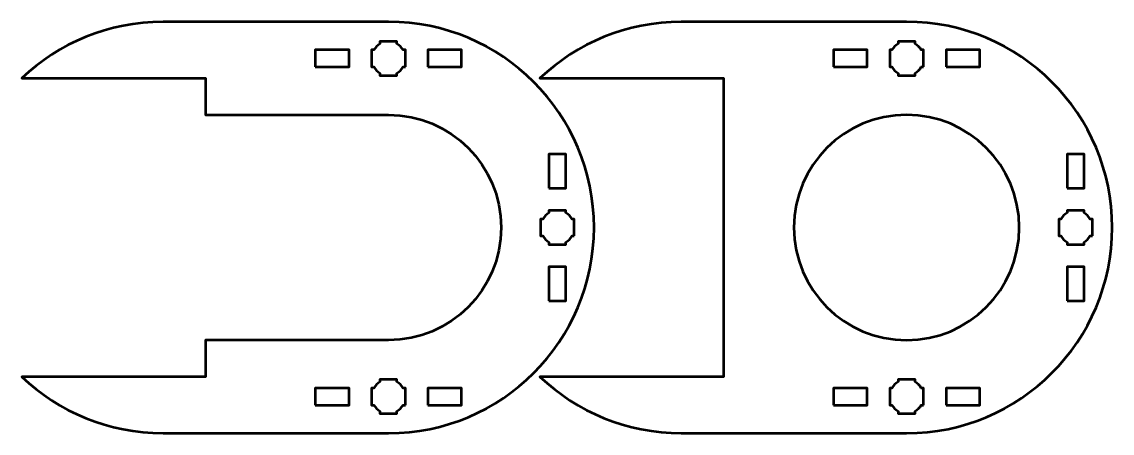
# Model space of a CAD drawing. Header units: centimetres. Extents: x -211 to 242, y -245 to 228.
# Drawn here: x -152.28 to -132.92, y -161.72 to -154.42 of the extents above; entities that cross this region are included whole.
import ezdxf

# ---------------------------------------------------------------- set-up
doc = ezdxf.new("R2010")
doc.units = ezdxf.units.CM
doc.header["$MEASUREMENT"] = 0
doc.layers.add('Layer 1', color=7, linetype='Continuous')

msp = doc.modelspace()

# ---------------------------------------------------------------- linework, layer by layer
at = {"layer": 'Layer 1', "color": 250, "lineweight": 53}
for points, knots in [([(-145.77021, -154.42021), (-143.75473, -154.42021), (-142.12022, -156.05471), (-142.12022, -158.07018), (-142.12022, -158.07018), (-142.12022, -160.0857), (-143.75473, -161.72021), (-145.77021, -161.72021), (-145.77021, -161.72021), (-145.77021, -161.72021), (-149.77019, -161.72021), (-149.77019, -161.72021), (-149.77019, -161.72021), (-150.74223, -161.72021), (-151.62557, -161.33995), (-152.27976, -160.72021), (-152.27976, -160.72021), (-152.27976, -160.72021), (-149.02022, -160.72021), (-149.02022, -160.72021), (-149.02022, -160.72021), (-149.02022, -160.72021), (-149.02022, -160.07021), (-149.02022, -160.07021), (-149.02022, -160.07021), (-149.02022, -160.07021), (-145.77023, -160.07022), (-145.77023, -160.07022), (-145.77023, -160.07022), (-144.66584, -160.07023), (-143.77024, -159.17463), (-143.77024, -158.07022), (-143.77024, -158.07022), (-143.77025, -156.96583), (-144.66584, -156.07024), (-145.77022, -156.07022), (-145.77022, -156.07022), (-145.77022, -156.07022), (-149.02022, -156.07021), (-149.02022, -156.07021), (-149.02022, -156.07021), (-149.02022, -156.07021), (-149.02022, -155.42021), (-149.02022, -155.42021), (-149.02022, -155.42021), (-149.02022, -155.42021), (-152.27977, -155.42021), (-152.27977, -155.42021), (-152.27977, -155.42021), (-151.62558, -154.80048), (-150.74224, -154.42021), (-149.77019, -154.42021), (-149.77019, -154.42021), (-149.77019, -154.42021), (-145.77021, -154.42021), (-145.77021, -154.42021)], [0, 0, 0, 0, 0.07142857, 0.07142857, 0.07142857, 0.07142857, 0.14285714, 0.14285714, 0.14285714, 0.14285714, 0.21428571, 0.21428571, 0.21428571, 0.21428571, 0.28571429, 0.28571429, 0.28571429, 0.28571429, 0.35714286, 0.35714286, 0.35714286, 0.35714286, 0.42857143, 0.42857143, 0.42857143, 0.42857143, 0.5, 0.5, 0.5, 0.5, 0.57142857, 0.57142857, 0.57142857, 0.57142857, 0.64285714, 0.64285714, 0.64285714, 0.64285714, 0.71428571, 0.71428571, 0.71428571, 0.71428571, 0.78571429, 0.78571429, 0.78571429, 0.78571429, 0.85714286, 0.85714286, 0.85714286, 0.85714286, 0.92857143, 0.92857143, 0.92857143, 0.92857143, 1, 1, 1, 1]), ([(-136.57021, -154.42021), (-134.55473, -154.42021), (-132.92022, -156.05471), (-132.92022, -158.07018), (-132.92022, -158.07018), (-132.92022, -160.0857), (-134.55473, -161.72021), (-136.57021, -161.72021), (-136.57021, -161.72021), (-136.57021, -161.72021), (-140.57019, -161.72021), (-140.57019, -161.72021), (-140.57019, -161.72021), (-141.54223, -161.72021), (-142.42557, -161.33995), (-143.07976, -160.72021), (-143.07976, -160.72021), (-143.07976, -160.72021), (-139.82022, -160.72021), (-139.82022, -160.72021), (-139.82022, -160.72021), (-139.82022, -160.72021), (-139.82022, -155.42021), (-139.82022, -155.42021), (-139.82022, -155.42021), (-139.82022, -155.42021), (-143.07977, -155.42021), (-143.07977, -155.42021), (-143.07977, -155.42021), (-142.42558, -154.80048), (-141.54224, -154.42021), (-140.57019, -154.42021), (-140.57019, -154.42021), (-140.57019, -154.42021), (-136.57021, -154.42021), (-136.57021, -154.42021)], [0, 0, 0, 0, 0.11111111, 0.11111111, 0.11111111, 0.11111111, 0.22222222, 0.22222222, 0.22222222, 0.22222222, 0.33333333, 0.33333333, 0.33333333, 0.33333333, 0.44444444, 0.44444444, 0.44444444, 0.44444444, 0.55555556, 0.55555556, 0.55555556, 0.55555556, 0.66666667, 0.66666667, 0.66666667, 0.66666667, 0.77777778, 0.77777778, 0.77777778, 0.77777778, 0.88888889, 0.88888889, 0.88888889, 0.88888889, 1, 1, 1, 1]), ([(-145.47018, -155.22022), (-145.47018, -155.22022), (-145.51036, -155.22022), (-145.51036, -155.22022), (-145.51036, -155.22022), (-145.53669, -155.26576), (-145.57464, -155.30372), (-145.62017, -155.33007), (-145.62017, -155.33007), (-145.62017, -155.33007), (-145.62017, -155.37022), (-145.62017, -155.37022), (-145.62017, -155.37022), (-145.62017, -155.37022), (-145.76869, -155.37022), (-145.76869, -155.37022), (-145.76869, -155.37022), (-145.76869, -155.37022), (-145.77024, -155.37024), (-145.77024, -155.37024), (-145.77024, -155.37024), (-145.77024, -155.37024), (-145.77179, -155.37022), (-145.77179, -155.37022), (-145.77179, -155.37022), (-145.77179, -155.37022), (-145.92018, -155.37022), (-145.92018, -155.37022), (-145.92018, -155.37022), (-145.92018, -155.37022), (-145.92018, -155.33012), (-145.92018, -155.33012), (-145.92018, -155.33012), (-145.96575, -155.30377), (-146.00375, -155.26578), (-146.03011, -155.22022), (-146.03011, -155.22022), (-146.03011, -155.22022), (-146.07019, -155.22022), (-146.07019, -155.22022), (-146.07019, -155.22022), (-146.07019, -155.22022), (-146.07019, -155.07488), (-146.07019, -155.07488), (-146.07019, -155.07488), (-146.07019, -155.07488), (-146.07025, -155.07024), (-146.07025, -155.07024), (-146.07025, -155.07024), (-146.07025, -155.07024), (-146.07019, -155.06559), (-146.07019, -155.06559), (-146.07019, -155.06559), (-146.07019, -155.06559), (-146.07019, -154.92021), (-146.07019, -154.92021), (-146.07019, -154.92021), (-146.07019, -154.92021), (-146.03011, -154.92021), (-146.03011, -154.92021), (-146.03011, -154.92021), (-146.00375, -154.87464), (-145.96575, -154.83667), (-145.92018, -154.81033), (-145.92018, -154.81033), (-145.92018, -154.81033), (-145.92018, -154.77021), (-145.92018, -154.77021), (-145.92018, -154.77021), (-145.92018, -154.77021), (-145.62017, -154.77021), (-145.62017, -154.77021), (-145.62017, -154.77021), (-145.62017, -154.77021), (-145.62017, -154.81038), (-145.62017, -154.81038), (-145.62017, -154.81038), (-145.57464, -154.83672), (-145.53669, -154.87468), (-145.51036, -154.92021), (-145.51036, -154.92021), (-145.51036, -154.92021), (-145.47018, -154.92021), (-145.47018, -154.92021), (-145.47018, -154.92021), (-145.47018, -154.92021), (-145.47018, -155.22022), (-145.47018, -155.22022)], [0, 0, 0, 0, 0.04545455, 0.04545455, 0.04545455, 0.04545455, 0.09090909, 0.09090909, 0.09090909, 0.09090909, 0.13636364, 0.13636364, 0.13636364, 0.13636364, 0.18181818, 0.18181818, 0.18181818, 0.18181818, 0.22727273, 0.22727273, 0.22727273, 0.22727273, 0.27272727, 0.27272727, 0.27272727, 0.27272727, 0.31818182, 0.31818182, 0.31818182, 0.31818182, 0.36363636, 0.36363636, 0.36363636, 0.36363636, 0.40909091, 0.40909091, 0.40909091, 0.40909091, 0.45454545, 0.45454545, 0.45454545, 0.45454545, 0.5, 0.5, 0.5, 0.5, 0.54545455, 0.54545455, 0.54545455, 0.54545455, 0.59090909, 0.59090909, 0.59090909, 0.59090909, 0.63636364, 0.63636364, 0.63636364, 0.63636364, 0.68181818, 0.68181818, 0.68181818, 0.68181818, 0.72727273, 0.72727273, 0.72727273, 0.72727273, 0.77272727, 0.77272727, 0.77272727, 0.77272727, 0.81818182, 0.81818182, 0.81818182, 0.81818182, 0.86363636, 0.86363636, 0.86363636, 0.86363636, 0.90909091, 0.90909091, 0.90909091, 0.90909091, 0.95454545, 0.95454545, 0.95454545, 0.95454545, 1, 1, 1, 1]), ([(-136.27018, -155.22022), (-136.27018, -155.22022), (-136.31036, -155.22022), (-136.31036, -155.22022), (-136.31036, -155.22022), (-136.33669, -155.26576), (-136.37464, -155.30372), (-136.42017, -155.33007), (-136.42017, -155.33007), (-136.42017, -155.33007), (-136.42017, -155.37022), (-136.42017, -155.37022), (-136.42017, -155.37022), (-136.42017, -155.37022), (-136.56869, -155.37022), (-136.56869, -155.37022), (-136.56869, -155.37022), (-136.56869, -155.37022), (-136.57024, -155.37024), (-136.57024, -155.37024), (-136.57024, -155.37024), (-136.57024, -155.37024), (-136.57179, -155.37022), (-136.57179, -155.37022), (-136.57179, -155.37022), (-136.57179, -155.37022), (-136.72018, -155.37022), (-136.72018, -155.37022), (-136.72018, -155.37022), (-136.72018, -155.37022), (-136.72018, -155.33012), (-136.72018, -155.33012), (-136.72018, -155.33012), (-136.76575, -155.30377), (-136.80375, -155.26578), (-136.83011, -155.22022), (-136.83011, -155.22022), (-136.83011, -155.22022), (-136.87019, -155.22022), (-136.87019, -155.22022), (-136.87019, -155.22022), (-136.87019, -155.22022), (-136.87019, -155.07488), (-136.87019, -155.07488), (-136.87019, -155.07488), (-136.87019, -155.07488), (-136.87025, -155.07024), (-136.87025, -155.07024), (-136.87025, -155.07024), (-136.87025, -155.07024), (-136.87019, -155.06559), (-136.87019, -155.06559), (-136.87019, -155.06559), (-136.87019, -155.06559), (-136.87019, -154.92021), (-136.87019, -154.92021), (-136.87019, -154.92021), (-136.87019, -154.92021), (-136.83011, -154.92021), (-136.83011, -154.92021), (-136.83011, -154.92021), (-136.80375, -154.87464), (-136.76575, -154.83667), (-136.72018, -154.81033), (-136.72018, -154.81033), (-136.72018, -154.81033), (-136.72018, -154.77021), (-136.72018, -154.77021), (-136.72018, -154.77021), (-136.72018, -154.77021), (-136.42017, -154.77021), (-136.42017, -154.77021), (-136.42017, -154.77021), (-136.42017, -154.77021), (-136.42017, -154.81038), (-136.42017, -154.81038), (-136.42017, -154.81038), (-136.37464, -154.83672), (-136.33669, -154.87468), (-136.31036, -154.92021), (-136.31036, -154.92021), (-136.31036, -154.92021), (-136.27018, -154.92021), (-136.27018, -154.92021), (-136.27018, -154.92021), (-136.27018, -154.92021), (-136.27018, -155.22022), (-136.27018, -155.22022)], [0, 0, 0, 0, 0.04545455, 0.04545455, 0.04545455, 0.04545455, 0.09090909, 0.09090909, 0.09090909, 0.09090909, 0.13636364, 0.13636364, 0.13636364, 0.13636364, 0.18181818, 0.18181818, 0.18181818, 0.18181818, 0.22727273, 0.22727273, 0.22727273, 0.22727273, 0.27272727, 0.27272727, 0.27272727, 0.27272727, 0.31818182, 0.31818182, 0.31818182, 0.31818182, 0.36363636, 0.36363636, 0.36363636, 0.36363636, 0.40909091, 0.40909091, 0.40909091, 0.40909091, 0.45454545, 0.45454545, 0.45454545, 0.45454545, 0.5, 0.5, 0.5, 0.5, 0.54545455, 0.54545455, 0.54545455, 0.54545455, 0.59090909, 0.59090909, 0.59090909, 0.59090909, 0.63636364, 0.63636364, 0.63636364, 0.63636364, 0.68181818, 0.68181818, 0.68181818, 0.68181818, 0.72727273, 0.72727273, 0.72727273, 0.72727273, 0.77272727, 0.77272727, 0.77272727, 0.77272727, 0.81818182, 0.81818182, 0.81818182, 0.81818182, 0.86363636, 0.86363636, 0.86363636, 0.86363636, 0.90909091, 0.90909091, 0.90909091, 0.90909091, 0.95454545, 0.95454545, 0.95454545, 0.95454545, 1, 1, 1, 1]), ([(-147.07023, -155.2203), (-147.07023, -155.2203), (-147.07023, -154.9203), (-147.07023, -154.9203), (-147.07023, -154.9203), (-147.07023, -154.9203), (-146.47022, -154.9203), (-146.47022, -154.9203), (-146.47022, -154.9203), (-146.47022, -154.9203), (-146.47022, -155.2203), (-146.47022, -155.2203), (-146.47022, -155.2203), (-146.47022, -155.2203), (-147.07023, -155.2203), (-147.07023, -155.2203)], [0, 0, 0, 0, 0.25, 0.25, 0.25, 0.25, 0.5, 0.5, 0.5, 0.5, 0.75, 0.75, 0.75, 0.75, 1, 1, 1, 1]), ([(-145.07026, -155.2203), (-145.07026, -155.2203), (-145.07026, -154.9203), (-145.07026, -154.9203), (-145.07026, -154.9203), (-145.07026, -154.9203), (-144.47026, -154.9203), (-144.47026, -154.9203), (-144.47026, -154.9203), (-144.47026, -154.9203), (-144.47026, -155.2203), (-144.47026, -155.2203), (-144.47026, -155.2203), (-144.47026, -155.2203), (-145.07026, -155.2203), (-145.07026, -155.2203)], [0, 0, 0, 0, 0.25, 0.25, 0.25, 0.25, 0.5, 0.5, 0.5, 0.5, 0.75, 0.75, 0.75, 0.75, 1, 1, 1, 1]), ([(-137.87023, -155.2203), (-137.87023, -155.2203), (-137.87023, -154.9203), (-137.87023, -154.9203), (-137.87023, -154.9203), (-137.87023, -154.9203), (-137.27022, -154.9203), (-137.27022, -154.9203), (-137.27022, -154.9203), (-137.27022, -154.9203), (-137.27022, -155.2203), (-137.27022, -155.2203), (-137.27022, -155.2203), (-137.27022, -155.2203), (-137.87023, -155.2203), (-137.87023, -155.2203)], [0, 0, 0, 0, 0.25, 0.25, 0.25, 0.25, 0.5, 0.5, 0.5, 0.5, 0.75, 0.75, 0.75, 0.75, 1, 1, 1, 1]), ([(-135.87026, -155.2203), (-135.87026, -155.2203), (-135.87026, -154.9203), (-135.87026, -154.9203), (-135.87026, -154.9203), (-135.87026, -154.9203), (-135.27026, -154.9203), (-135.27026, -154.9203), (-135.27026, -154.9203), (-135.27026, -154.9203), (-135.27026, -155.2203), (-135.27026, -155.2203), (-135.27026, -155.2203), (-135.27026, -155.2203), (-135.87026, -155.2203), (-135.87026, -155.2203)], [0, 0, 0, 0, 0.25, 0.25, 0.25, 0.25, 0.5, 0.5, 0.5, 0.5, 0.75, 0.75, 0.75, 0.75, 1, 1, 1, 1]), ([(-138.57024, -158.07022), (-138.57024, -156.96582), (-137.67464, -156.07022), (-136.57024, -156.07022), (-136.57024, -156.07022), (-135.46584, -156.07022), (-134.57024, -156.96582), (-134.57024, -158.07022), (-134.57024, -158.07022), (-134.57024, -159.17462), (-135.46584, -160.07022), (-136.57024, -160.07022), (-136.57024, -160.07022), (-137.67464, -160.07022), (-138.57024, -159.17462), (-138.57024, -158.07022)], [0, 0, 0, 0, 0.25, 0.25, 0.25, 0.25, 0.5, 0.5, 0.5, 0.5, 0.75, 0.75, 0.75, 0.75, 1, 1, 1, 1]), ([(-142.92031, -157.37025), (-142.92031, -157.37025), (-142.92031, -156.77025), (-142.92031, -156.77025), (-142.92031, -156.77025), (-142.92031, -156.77025), (-142.62031, -156.77025), (-142.62031, -156.77025), (-142.62031, -156.77025), (-142.62031, -156.77025), (-142.62031, -157.37025), (-142.62031, -157.37025), (-142.62031, -157.37025), (-142.62031, -157.37025), (-142.92031, -157.37025), (-142.92031, -157.37025)], [0, 0, 0, 0, 0.25, 0.25, 0.25, 0.25, 0.5, 0.5, 0.5, 0.5, 0.75, 0.75, 0.75, 0.75, 1, 1, 1, 1]), ([(-133.72031, -157.37025), (-133.72031, -157.37025), (-133.72031, -156.77025), (-133.72031, -156.77025), (-133.72031, -156.77025), (-133.72031, -156.77025), (-133.42031, -156.77025), (-133.42031, -156.77025), (-133.42031, -156.77025), (-133.42031, -156.77025), (-133.42031, -157.37025), (-133.42031, -157.37025), (-133.42031, -157.37025), (-133.42031, -157.37025), (-133.72031, -157.37025), (-133.72031, -157.37025)], [0, 0, 0, 0, 0.25, 0.25, 0.25, 0.25, 0.5, 0.5, 0.5, 0.5, 0.75, 0.75, 0.75, 0.75, 1, 1, 1, 1]), ([(-142.47018, -158.22022), (-142.47018, -158.22022), (-142.51036, -158.22022), (-142.51036, -158.22022), (-142.51036, -158.22022), (-142.53669, -158.26576), (-142.57464, -158.30372), (-142.62017, -158.33007), (-142.62017, -158.33007), (-142.62017, -158.33007), (-142.62017, -158.37022), (-142.62017, -158.37022), (-142.62017, -158.37022), (-142.62017, -158.37022), (-142.76869, -158.37022), (-142.76869, -158.37022), (-142.76869, -158.37022), (-142.76869, -158.37022), (-142.77024, -158.37024), (-142.77024, -158.37024), (-142.77024, -158.37024), (-142.77024, -158.37024), (-142.77179, -158.37022), (-142.77179, -158.37022), (-142.77179, -158.37022), (-142.77179, -158.37022), (-142.92018, -158.37022), (-142.92018, -158.37022), (-142.92018, -158.37022), (-142.92018, -158.37022), (-142.92018, -158.33012), (-142.92018, -158.33012), (-142.92018, -158.33012), (-142.96575, -158.30377), (-143.00375, -158.26578), (-143.03011, -158.22022), (-143.03011, -158.22022), (-143.03011, -158.22022), (-143.07019, -158.22022), (-143.07019, -158.22022), (-143.07019, -158.22022), (-143.07019, -158.22022), (-143.07019, -158.07488), (-143.07019, -158.07488), (-143.07019, -158.07488), (-143.07019, -158.07488), (-143.07025, -158.07024), (-143.07025, -158.07024), (-143.07025, -158.07024), (-143.07025, -158.07024), (-143.07019, -158.06559), (-143.07019, -158.06559), (-143.07019, -158.06559), (-143.07019, -158.06559), (-143.07019, -157.92021), (-143.07019, -157.92021), (-143.07019, -157.92021), (-143.07019, -157.92021), (-143.03011, -157.92021), (-143.03011, -157.92021), (-143.03011, -157.92021), (-143.00375, -157.87464), (-142.96575, -157.83667), (-142.92018, -157.81033), (-142.92018, -157.81033), (-142.92018, -157.81033), (-142.92018, -157.77021), (-142.92018, -157.77021), (-142.92018, -157.77021), (-142.92018, -157.77021), (-142.62017, -157.77021), (-142.62017, -157.77021), (-142.62017, -157.77021), (-142.62017, -157.77021), (-142.62017, -157.81038), (-142.62017, -157.81038), (-142.62017, -157.81038), (-142.57464, -157.83672), (-142.53669, -157.87468), (-142.51036, -157.92021), (-142.51036, -157.92021), (-142.51036, -157.92021), (-142.47018, -157.92021), (-142.47018, -157.92021), (-142.47018, -157.92021), (-142.47018, -157.92021), (-142.47018, -158.22022), (-142.47018, -158.22022)], [0, 0, 0, 0, 0.04545455, 0.04545455, 0.04545455, 0.04545455, 0.09090909, 0.09090909, 0.09090909, 0.09090909, 0.13636364, 0.13636364, 0.13636364, 0.13636364, 0.18181818, 0.18181818, 0.18181818, 0.18181818, 0.22727273, 0.22727273, 0.22727273, 0.22727273, 0.27272727, 0.27272727, 0.27272727, 0.27272727, 0.31818182, 0.31818182, 0.31818182, 0.31818182, 0.36363636, 0.36363636, 0.36363636, 0.36363636, 0.40909091, 0.40909091, 0.40909091, 0.40909091, 0.45454545, 0.45454545, 0.45454545, 0.45454545, 0.5, 0.5, 0.5, 0.5, 0.54545455, 0.54545455, 0.54545455, 0.54545455, 0.59090909, 0.59090909, 0.59090909, 0.59090909, 0.63636364, 0.63636364, 0.63636364, 0.63636364, 0.68181818, 0.68181818, 0.68181818, 0.68181818, 0.72727273, 0.72727273, 0.72727273, 0.72727273, 0.77272727, 0.77272727, 0.77272727, 0.77272727, 0.81818182, 0.81818182, 0.81818182, 0.81818182, 0.86363636, 0.86363636, 0.86363636, 0.86363636, 0.90909091, 0.90909091, 0.90909091, 0.90909091, 0.95454545, 0.95454545, 0.95454545, 0.95454545, 1, 1, 1, 1]), ([(-133.27018, -158.22022), (-133.27018, -158.22022), (-133.31036, -158.22022), (-133.31036, -158.22022), (-133.31036, -158.22022), (-133.33669, -158.26576), (-133.37464, -158.30372), (-133.42017, -158.33007), (-133.42017, -158.33007), (-133.42017, -158.33007), (-133.42017, -158.37022), (-133.42017, -158.37022), (-133.42017, -158.37022), (-133.42017, -158.37022), (-133.56869, -158.37022), (-133.56869, -158.37022), (-133.56869, -158.37022), (-133.56869, -158.37022), (-133.57024, -158.37024), (-133.57024, -158.37024), (-133.57024, -158.37024), (-133.57024, -158.37024), (-133.57179, -158.37022), (-133.57179, -158.37022), (-133.57179, -158.37022), (-133.57179, -158.37022), (-133.72018, -158.37022), (-133.72018, -158.37022), (-133.72018, -158.37022), (-133.72018, -158.37022), (-133.72018, -158.33012), (-133.72018, -158.33012), (-133.72018, -158.33012), (-133.76575, -158.30377), (-133.80375, -158.26578), (-133.83011, -158.22022), (-133.83011, -158.22022), (-133.83011, -158.22022), (-133.87019, -158.22022), (-133.87019, -158.22022), (-133.87019, -158.22022), (-133.87019, -158.22022), (-133.87019, -158.07488), (-133.87019, -158.07488), (-133.87019, -158.07488), (-133.87019, -158.07488), (-133.87025, -158.07024), (-133.87025, -158.07024), (-133.87025, -158.07024), (-133.87025, -158.07024), (-133.87019, -158.06559), (-133.87019, -158.06559), (-133.87019, -158.06559), (-133.87019, -158.06559), (-133.87019, -157.92021), (-133.87019, -157.92021), (-133.87019, -157.92021), (-133.87019, -157.92021), (-133.83011, -157.92021), (-133.83011, -157.92021), (-133.83011, -157.92021), (-133.80375, -157.87464), (-133.76575, -157.83667), (-133.72018, -157.81033), (-133.72018, -157.81033), (-133.72018, -157.81033), (-133.72018, -157.77021), (-133.72018, -157.77021), (-133.72018, -157.77021), (-133.72018, -157.77021), (-133.42017, -157.77021), (-133.42017, -157.77021), (-133.42017, -157.77021), (-133.42017, -157.77021), (-133.42017, -157.81038), (-133.42017, -157.81038), (-133.42017, -157.81038), (-133.37464, -157.83672), (-133.33669, -157.87468), (-133.31036, -157.92021), (-133.31036, -157.92021), (-133.31036, -157.92021), (-133.27018, -157.92021), (-133.27018, -157.92021), (-133.27018, -157.92021), (-133.27018, -157.92021), (-133.27018, -158.22022), (-133.27018, -158.22022)], [0, 0, 0, 0, 0.04545455, 0.04545455, 0.04545455, 0.04545455, 0.09090909, 0.09090909, 0.09090909, 0.09090909, 0.13636364, 0.13636364, 0.13636364, 0.13636364, 0.18181818, 0.18181818, 0.18181818, 0.18181818, 0.22727273, 0.22727273, 0.22727273, 0.22727273, 0.27272727, 0.27272727, 0.27272727, 0.27272727, 0.31818182, 0.31818182, 0.31818182, 0.31818182, 0.36363636, 0.36363636, 0.36363636, 0.36363636, 0.40909091, 0.40909091, 0.40909091, 0.40909091, 0.45454545, 0.45454545, 0.45454545, 0.45454545, 0.5, 0.5, 0.5, 0.5, 0.54545455, 0.54545455, 0.54545455, 0.54545455, 0.59090909, 0.59090909, 0.59090909, 0.59090909, 0.63636364, 0.63636364, 0.63636364, 0.63636364, 0.68181818, 0.68181818, 0.68181818, 0.68181818, 0.72727273, 0.72727273, 0.72727273, 0.72727273, 0.77272727, 0.77272727, 0.77272727, 0.77272727, 0.81818182, 0.81818182, 0.81818182, 0.81818182, 0.86363636, 0.86363636, 0.86363636, 0.86363636, 0.90909091, 0.90909091, 0.90909091, 0.90909091, 0.95454545, 0.95454545, 0.95454545, 0.95454545, 1, 1, 1, 1]), ([(-142.92031, -159.37022), (-142.92031, -159.37022), (-142.92031, -158.77021), (-142.92031, -158.77021), (-142.92031, -158.77021), (-142.92031, -158.77021), (-142.62031, -158.77021), (-142.62031, -158.77021), (-142.62031, -158.77021), (-142.62031, -158.77021), (-142.62031, -159.37022), (-142.62031, -159.37022), (-142.62031, -159.37022), (-142.62031, -159.37022), (-142.92031, -159.37022), (-142.92031, -159.37022)], [0, 0, 0, 0, 0.25, 0.25, 0.25, 0.25, 0.5, 0.5, 0.5, 0.5, 0.75, 0.75, 0.75, 0.75, 1, 1, 1, 1]), ([(-133.72031, -159.37022), (-133.72031, -159.37022), (-133.72031, -158.77021), (-133.72031, -158.77021), (-133.72031, -158.77021), (-133.72031, -158.77021), (-133.42031, -158.77021), (-133.42031, -158.77021), (-133.42031, -158.77021), (-133.42031, -158.77021), (-133.42031, -159.37022), (-133.42031, -159.37022), (-133.42031, -159.37022), (-133.42031, -159.37022), (-133.72031, -159.37022), (-133.72031, -159.37022)], [0, 0, 0, 0, 0.25, 0.25, 0.25, 0.25, 0.5, 0.5, 0.5, 0.5, 0.75, 0.75, 0.75, 0.75, 1, 1, 1, 1]), ([(-145.47018, -161.22022), (-145.47018, -161.22022), (-145.51036, -161.22022), (-145.51036, -161.22022), (-145.51036, -161.22022), (-145.53669, -161.26576), (-145.57464, -161.30372), (-145.62017, -161.33007), (-145.62017, -161.33007), (-145.62017, -161.33007), (-145.62017, -161.37022), (-145.62017, -161.37022), (-145.62017, -161.37022), (-145.62017, -161.37022), (-145.76869, -161.37022), (-145.76869, -161.37022), (-145.76869, -161.37022), (-145.76869, -161.37022), (-145.77024, -161.37024), (-145.77024, -161.37024), (-145.77024, -161.37024), (-145.77024, -161.37024), (-145.77179, -161.37022), (-145.77179, -161.37022), (-145.77179, -161.37022), (-145.77179, -161.37022), (-145.92018, -161.37022), (-145.92018, -161.37022), (-145.92018, -161.37022), (-145.92018, -161.37022), (-145.92018, -161.33012), (-145.92018, -161.33012), (-145.92018, -161.33012), (-145.96575, -161.30377), (-146.00375, -161.26578), (-146.03011, -161.22022), (-146.03011, -161.22022), (-146.03011, -161.22022), (-146.07019, -161.22022), (-146.07019, -161.22022), (-146.07019, -161.22022), (-146.07019, -161.22022), (-146.07019, -161.07488), (-146.07019, -161.07488), (-146.07019, -161.07488), (-146.07019, -161.07488), (-146.07025, -161.07024), (-146.07025, -161.07024), (-146.07025, -161.07024), (-146.07025, -161.07024), (-146.07019, -161.06559), (-146.07019, -161.06559), (-146.07019, -161.06559), (-146.07019, -161.06559), (-146.07019, -160.92021), (-146.07019, -160.92021), (-146.07019, -160.92021), (-146.07019, -160.92021), (-146.03011, -160.92021), (-146.03011, -160.92021), (-146.03011, -160.92021), (-146.00375, -160.87464), (-145.96575, -160.83667), (-145.92018, -160.81033), (-145.92018, -160.81033), (-145.92018, -160.81033), (-145.92018, -160.77021), (-145.92018, -160.77021), (-145.92018, -160.77021), (-145.92018, -160.77021), (-145.62017, -160.77021), (-145.62017, -160.77021), (-145.62017, -160.77021), (-145.62017, -160.77021), (-145.62017, -160.81038), (-145.62017, -160.81038), (-145.62017, -160.81038), (-145.57464, -160.83672), (-145.53669, -160.87468), (-145.51036, -160.92021), (-145.51036, -160.92021), (-145.51036, -160.92021), (-145.47018, -160.92021), (-145.47018, -160.92021), (-145.47018, -160.92021), (-145.47018, -160.92021), (-145.47018, -161.22022), (-145.47018, -161.22022)], [0, 0, 0, 0, 0.04545455, 0.04545455, 0.04545455, 0.04545455, 0.09090909, 0.09090909, 0.09090909, 0.09090909, 0.13636364, 0.13636364, 0.13636364, 0.13636364, 0.18181818, 0.18181818, 0.18181818, 0.18181818, 0.22727273, 0.22727273, 0.22727273, 0.22727273, 0.27272727, 0.27272727, 0.27272727, 0.27272727, 0.31818182, 0.31818182, 0.31818182, 0.31818182, 0.36363636, 0.36363636, 0.36363636, 0.36363636, 0.40909091, 0.40909091, 0.40909091, 0.40909091, 0.45454545, 0.45454545, 0.45454545, 0.45454545, 0.5, 0.5, 0.5, 0.5, 0.54545455, 0.54545455, 0.54545455, 0.54545455, 0.59090909, 0.59090909, 0.59090909, 0.59090909, 0.63636364, 0.63636364, 0.63636364, 0.63636364, 0.68181818, 0.68181818, 0.68181818, 0.68181818, 0.72727273, 0.72727273, 0.72727273, 0.72727273, 0.77272727, 0.77272727, 0.77272727, 0.77272727, 0.81818182, 0.81818182, 0.81818182, 0.81818182, 0.86363636, 0.86363636, 0.86363636, 0.86363636, 0.90909091, 0.90909091, 0.90909091, 0.90909091, 0.95454545, 0.95454545, 0.95454545, 0.95454545, 1, 1, 1, 1]), ([(-136.27018, -161.22022), (-136.27018, -161.22022), (-136.31036, -161.22022), (-136.31036, -161.22022), (-136.31036, -161.22022), (-136.33669, -161.26576), (-136.37464, -161.30372), (-136.42017, -161.33007), (-136.42017, -161.33007), (-136.42017, -161.33007), (-136.42017, -161.37022), (-136.42017, -161.37022), (-136.42017, -161.37022), (-136.42017, -161.37022), (-136.56869, -161.37022), (-136.56869, -161.37022), (-136.56869, -161.37022), (-136.56869, -161.37022), (-136.57024, -161.37024), (-136.57024, -161.37024), (-136.57024, -161.37024), (-136.57024, -161.37024), (-136.57179, -161.37022), (-136.57179, -161.37022), (-136.57179, -161.37022), (-136.57179, -161.37022), (-136.72018, -161.37022), (-136.72018, -161.37022), (-136.72018, -161.37022), (-136.72018, -161.37022), (-136.72018, -161.33012), (-136.72018, -161.33012), (-136.72018, -161.33012), (-136.76575, -161.30377), (-136.80375, -161.26578), (-136.83011, -161.22022), (-136.83011, -161.22022), (-136.83011, -161.22022), (-136.87019, -161.22022), (-136.87019, -161.22022), (-136.87019, -161.22022), (-136.87019, -161.22022), (-136.87019, -161.07488), (-136.87019, -161.07488), (-136.87019, -161.07488), (-136.87019, -161.07488), (-136.87025, -161.07024), (-136.87025, -161.07024), (-136.87025, -161.07024), (-136.87025, -161.07024), (-136.87019, -161.06559), (-136.87019, -161.06559), (-136.87019, -161.06559), (-136.87019, -161.06559), (-136.87019, -160.92021), (-136.87019, -160.92021), (-136.87019, -160.92021), (-136.87019, -160.92021), (-136.83011, -160.92021), (-136.83011, -160.92021), (-136.83011, -160.92021), (-136.80375, -160.87464), (-136.76575, -160.83667), (-136.72018, -160.81033), (-136.72018, -160.81033), (-136.72018, -160.81033), (-136.72018, -160.77021), (-136.72018, -160.77021), (-136.72018, -160.77021), (-136.72018, -160.77021), (-136.42017, -160.77021), (-136.42017, -160.77021), (-136.42017, -160.77021), (-136.42017, -160.77021), (-136.42017, -160.81038), (-136.42017, -160.81038), (-136.42017, -160.81038), (-136.37464, -160.83672), (-136.33669, -160.87468), (-136.31036, -160.92021), (-136.31036, -160.92021), (-136.31036, -160.92021), (-136.27018, -160.92021), (-136.27018, -160.92021), (-136.27018, -160.92021), (-136.27018, -160.92021), (-136.27018, -161.22022), (-136.27018, -161.22022)], [0, 0, 0, 0, 0.04545455, 0.04545455, 0.04545455, 0.04545455, 0.09090909, 0.09090909, 0.09090909, 0.09090909, 0.13636364, 0.13636364, 0.13636364, 0.13636364, 0.18181818, 0.18181818, 0.18181818, 0.18181818, 0.22727273, 0.22727273, 0.22727273, 0.22727273, 0.27272727, 0.27272727, 0.27272727, 0.27272727, 0.31818182, 0.31818182, 0.31818182, 0.31818182, 0.36363636, 0.36363636, 0.36363636, 0.36363636, 0.40909091, 0.40909091, 0.40909091, 0.40909091, 0.45454545, 0.45454545, 0.45454545, 0.45454545, 0.5, 0.5, 0.5, 0.5, 0.54545455, 0.54545455, 0.54545455, 0.54545455, 0.59090909, 0.59090909, 0.59090909, 0.59090909, 0.63636364, 0.63636364, 0.63636364, 0.63636364, 0.68181818, 0.68181818, 0.68181818, 0.68181818, 0.72727273, 0.72727273, 0.72727273, 0.72727273, 0.77272727, 0.77272727, 0.77272727, 0.77272727, 0.81818182, 0.81818182, 0.81818182, 0.81818182, 0.86363636, 0.86363636, 0.86363636, 0.86363636, 0.90909091, 0.90909091, 0.90909091, 0.90909091, 0.95454545, 0.95454545, 0.95454545, 0.95454545, 1, 1, 1, 1]), ([(-147.07023, -161.22017), (-147.07023, -161.22017), (-147.07023, -160.92016), (-147.07023, -160.92016), (-147.07023, -160.92016), (-147.07023, -160.92016), (-146.47022, -160.92016), (-146.47022, -160.92016), (-146.47022, -160.92016), (-146.47022, -160.92016), (-146.47022, -161.22017), (-146.47022, -161.22017), (-146.47022, -161.22017), (-146.47022, -161.22017), (-147.07023, -161.22017), (-147.07023, -161.22017)], [0, 0, 0, 0, 0.25, 0.25, 0.25, 0.25, 0.5, 0.5, 0.5, 0.5, 0.75, 0.75, 0.75, 0.75, 1, 1, 1, 1]), ([(-145.07026, -161.22017), (-145.07026, -161.22017), (-145.07026, -160.92016), (-145.07026, -160.92016), (-145.07026, -160.92016), (-145.07026, -160.92016), (-144.47026, -160.92016), (-144.47026, -160.92016), (-144.47026, -160.92016), (-144.47026, -160.92016), (-144.47026, -161.22017), (-144.47026, -161.22017), (-144.47026, -161.22017), (-144.47026, -161.22017), (-145.07026, -161.22017), (-145.07026, -161.22017)], [0, 0, 0, 0, 0.25, 0.25, 0.25, 0.25, 0.5, 0.5, 0.5, 0.5, 0.75, 0.75, 0.75, 0.75, 1, 1, 1, 1]), ([(-137.87023, -161.22017), (-137.87023, -161.22017), (-137.87023, -160.92016), (-137.87023, -160.92016), (-137.87023, -160.92016), (-137.87023, -160.92016), (-137.27022, -160.92016), (-137.27022, -160.92016), (-137.27022, -160.92016), (-137.27022, -160.92016), (-137.27022, -161.22017), (-137.27022, -161.22017), (-137.27022, -161.22017), (-137.27022, -161.22017), (-137.87023, -161.22017), (-137.87023, -161.22017)], [0, 0, 0, 0, 0.25, 0.25, 0.25, 0.25, 0.5, 0.5, 0.5, 0.5, 0.75, 0.75, 0.75, 0.75, 1, 1, 1, 1]), ([(-135.87026, -161.22017), (-135.87026, -161.22017), (-135.87026, -160.92016), (-135.87026, -160.92016), (-135.87026, -160.92016), (-135.87026, -160.92016), (-135.27026, -160.92016), (-135.27026, -160.92016), (-135.27026, -160.92016), (-135.27026, -160.92016), (-135.27026, -161.22017), (-135.27026, -161.22017), (-135.27026, -161.22017), (-135.27026, -161.22017), (-135.87026, -161.22017), (-135.87026, -161.22017)], [0, 0, 0, 0, 0.25, 0.25, 0.25, 0.25, 0.5, 0.5, 0.5, 0.5, 0.75, 0.75, 0.75, 0.75, 1, 1, 1, 1])]:
    msp.add_open_spline(points, degree=3, knots=knots, dxfattribs=at)

doc.saveas('drawing.dxf')
